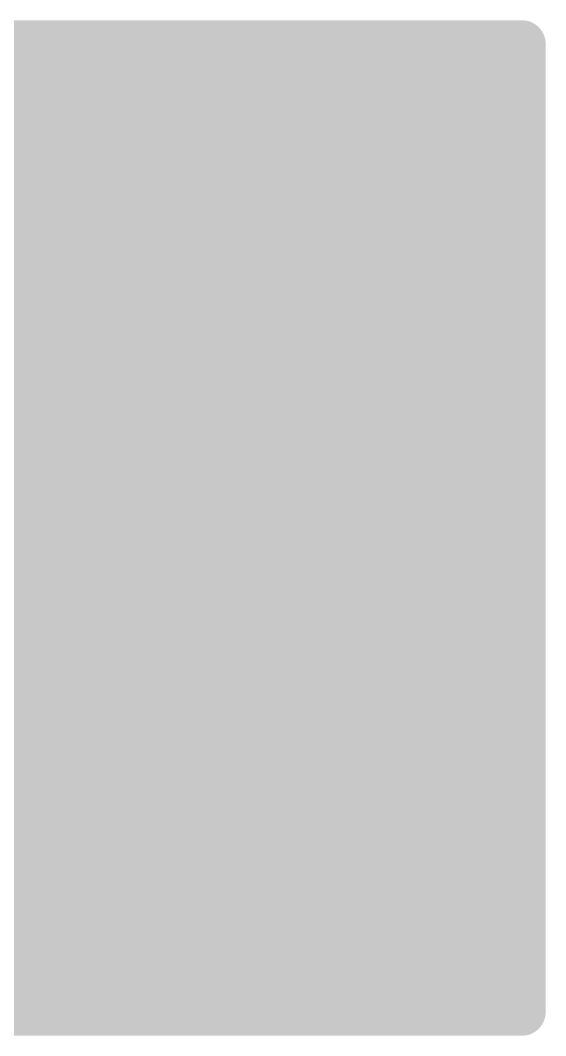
# Model space of a CAD drawing. Extents: x -4 to 157, y -7 to 87.
# Drawn here: x 61.123 to 61.405, y 24.692 to 25.237 of the extents above; entities that cross this region are included whole.
import ezdxf

# ---------------------------------------------------------------- set-up
doc = ezdxf.new("R2010")
doc.units = 0
doc.layers.add('2D_LINE_126', color=255, linetype='CONTINUOUS')

# ---------------------------------------------------------------- blocks, each defined once
blk = doc.blocks.new('SMOOTH_0$0254')
at = {"const_width": 0.0127}
blk.add_lwpolyline([(-0.00635, 0, 1), (0.00635, 0, 1)], format="xyb", close=True, dxfattribs=at)
blk = doc.blocks.new('DRAWING_207')
at = {"layer": '2D_LINE_126', "const_width": 0.0254}
for points in [[(-2.49553, -1.03981), (-0.93582, -1.03981)], [(-1.73668, -1.55972), (-1.21677, -1.03981)], [(-1.73529, -1.55972), (-1.21538, -1.03981)], [(-1.7339, -1.55972), (-1.21399, -1.03981)], [(-1.73251, -1.55972), (-1.2126, -1.03981)], [(-1.73112, -1.55972), (-1.21121, -1.03981)], [(-1.72973, -1.55972), (-1.20982, -1.03981)], [(-1.72834, -1.55972), (-1.20843, -1.03981)], [(-1.72695, -1.55972), (-1.20704, -1.03981)], [(-1.72556, -1.55972), (-1.20566, -1.03981)], [(-1.72417, -1.55972), (-1.20427, -1.03981)], [(-1.72278, -1.55972), (-1.20288, -1.03981)], [(-1.72139, -1.55972), (-1.20149, -1.03981)], [(-1.72001, -1.55972), (-1.2001, -1.03981)], [(-1.71862, -1.55972), (-1.19871, -1.03981)], [(-1.71723, -1.55972), (-1.19732, -1.03981)], [(-1.71584, -1.55972), (-1.19593, -1.03981)], [(-1.71445, -1.55972), (-1.19454, -1.03981)], [(-1.71306, -1.55972), (-1.19315, -1.03981)], [(-1.71167, -1.55972), (-1.19176, -1.03981)], [(-1.71028, -1.55972), (-1.19037, -1.03981)], [(-1.70889, -1.55972), (-1.18898, -1.03981)], [(-1.7075, -1.55972), (-1.18759, -1.03981)], [(-1.70611, -1.55972), (-1.1862, -1.03981)], [(-1.70472, -1.55972), (-1.18481, -1.03981)], [(-1.70333, -1.55972), (-1.18342, -1.03981)], [(-1.70194, -1.55972), (-1.18203, -1.03981)], [(-1.70055, -1.55972), (-1.18065, -1.03981)], [(-1.69916, -1.55972), (-1.17926, -1.03981)], [(-1.69777, -1.55972), (-1.17787, -1.03981)], [(-1.69638, -1.55972), (-1.17648, -1.03981)], [(-1.695, -1.55972), (-1.17509, -1.03981)], [(-1.6936, -1.55972), (-1.1737, -1.03981)], [(-1.69222, -1.55972), (-1.17231, -1.03981)], [(-1.69083, -1.55972), (-1.17092, -1.03981)], [(-1.68944, -1.55972), (-1.16953, -1.03981)], [(-1.68805, -1.55972), (-1.16814, -1.03981)], [(-1.68666, -1.55972), (-1.16675, -1.03981)], [(-1.68527, -1.55972), (-1.16536, -1.03981)], [(-1.68388, -1.55972), (-1.16397, -1.03981)], [(-1.68249, -1.55972), (-1.16258, -1.03981)], [(-1.6811, -1.55972), (-1.16119, -1.03981)], [(-1.67971, -1.55972), (-1.1598, -1.03981)], [(-1.67832, -1.55972), (-1.15841, -1.03981)], [(-1.67693, -1.55972), (-1.15702, -1.03981)], [(-1.67554, -1.55972), (-1.15563, -1.03981)], [(-1.67415, -1.55972), (-1.15425, -1.03981)], [(-1.67276, -1.55972), (-1.15286, -1.03981)], [(-1.67137, -1.55972), (-1.15147, -1.03981)], [(-1.66998, -1.55972), (-1.15008, -1.03981)], [(-1.66859, -1.55972), (-1.14869, -1.03981)], [(-1.66721, -1.55972), (-1.1473, -1.03981)], [(-1.66582, -1.55972), (-1.14591, -1.03981)], [(-1.66443, -1.55972), (-1.14452, -1.03981)], [(-1.66304, -1.55972), (-1.14313, -1.03981)], [(-1.66165, -1.55972), (-1.14174, -1.03981)], [(-1.66026, -1.55972), (-1.14035, -1.03981)], [(-1.65887, -1.55972), (-1.13896, -1.03981)], [(-1.65748, -1.55972), (-1.13757, -1.03981)], [(-1.65609, -1.55972), (-1.13618, -1.03981)], [(-1.6547, -1.55972), (-1.13479, -1.03981)], [(-1.65331, -1.55972), (-1.1334, -1.03981)], [(-1.65192, -1.55972), (-1.13201, -1.03981)], [(-1.65053, -1.55972), (-1.13062, -1.03981)], [(-1.64914, -1.55972), (-1.12923, -1.03981)], [(-1.64775, -1.55972), (-1.12784, -1.03981)], [(-1.64636, -1.55972), (-1.12646, -1.03981)], [(-1.64497, -1.55972), (-1.12507, -1.03981)], [(-1.64358, -1.55972), (-1.12368, -1.03981)], [(-1.6422, -1.55972), (-1.12229, -1.03981)], [(-1.64081, -1.55972), (-1.1209, -1.03981)], [(-1.63942, -1.55972), (-1.11951, -1.03981)], [(-1.63803, -1.55972), (-1.11812, -1.03981)], [(-1.63664, -1.55972), (-1.11673, -1.03981)], [(-1.63525, -1.55972), (-1.11534, -1.03981)], [(-1.63386, -1.55972), (-1.11395, -1.03981)], [(-1.63247, -1.55972), (-1.11256, -1.03981)], [(-1.63108, -1.55972), (-1.11117, -1.03981)], [(-1.62969, -1.55972), (-1.10978, -1.03981)], [(-1.6283, -1.55972), (-1.10839, -1.03981)], [(-1.62691, -1.55972), (-1.107, -1.03981)], [(-1.62552, -1.55972), (-1.10561, -1.03981)], [(-1.62413, -1.55972), (-1.10422, -1.03981)], [(-1.62274, -1.55972), (-1.10284, -1.03981)], [(-1.62135, -1.55972), (-1.10145, -1.03981)], [(-1.61996, -1.55972), (-1.10006, -1.03981)], [(-1.61857, -1.55972), (-1.09867, -1.03981)], [(-1.61718, -1.55972), (-1.09728, -1.03981)], [(-1.6158, -1.55972), (-1.09589, -1.03981)], [(-1.61441, -1.55972), (-1.0945, -1.03981)], [(-1.61302, -1.55972), (-1.09311, -1.03981)], [(-1.61163, -1.55972), (-1.09172, -1.03981)], [(-1.61024, -1.55972), (-1.09033, -1.03981)], [(-1.60885, -1.55972), (-1.08894, -1.03981)], [(-1.60746, -1.55972), (-1.08755, -1.03981)], [(-1.60607, -1.55972), (-1.08616, -1.03981)], [(-1.60468, -1.55972), (-1.08477, -1.03981)], [(-1.60329, -1.55972), (-1.08338, -1.03981)], [(-1.6019, -1.55972), (-1.08199, -1.03981)], [(-1.60051, -1.55972), (-1.0806, -1.03981)], [(-1.59912, -1.55972), (-1.07921, -1.03981)], [(-1.59773, -1.55972), (-1.07783, -1.03981)], [(-1.59634, -1.55972), (-1.07643, -1.03981)], [(-1.59495, -1.55972), (-1.07505, -1.03981)], [(-1.59356, -1.55972), (-1.07366, -1.03981)], [(-1.59217, -1.55972), (-1.07227, -1.03981)], [(-1.59078, -1.55972), (-1.07088, -1.03981)], [(-1.5894, -1.55972), (-1.06949, -1.03981)], [(-1.58801, -1.55972), (-1.0681, -1.03981)], [(-1.58662, -1.55972), (-1.06671, -1.03981)], [(-1.58523, -1.55972), (-1.06532, -1.03981)], [(-1.58384, -1.55972), (-1.06393, -1.03981)], [(-1.58245, -1.55972), (-1.06254, -1.03981)], [(-1.58106, -1.55972), (-1.06115, -1.03981)], [(-1.57967, -1.55972), (-1.05976, -1.03981)], [(-1.57828, -1.55972), (-1.05837, -1.03981)], [(-1.57689, -1.55972), (-1.05698, -1.03981)], [(-1.5755, -1.55972), (-1.05559, -1.03981)], [(-1.57411, -1.55972), (-1.0542, -1.03981)], [(-1.57272, -1.55972), (-1.05281, -1.03981)], [(-1.57133, -1.55972), (-1.05142, -1.03981)], [(-1.56994, -1.55972), (-1.05003, -1.03981)], [(-1.56855, -1.55972), (-1.04865, -1.03981)], [(-1.56716, -1.55972), (-1.04726, -1.03981)], [(-1.56577, -1.55972), (-1.04587, -1.03981)], [(-1.56439, -1.55972), (-1.04448, -1.03981)], [(-1.563, -1.55972), (-1.04309, -1.03981)], [(-1.56161, -1.55972), (-1.0417, -1.03981)], [(-1.56022, -1.55972), (-1.04031, -1.03981)], [(-1.55883, -1.55972), (-1.03892, -1.03981)], [(-1.55744, -1.55972), (-1.03753, -1.03981)], [(-1.55605, -1.55972), (-1.03614, -1.03981)], [(-1.55466, -1.55972), (-1.03475, -1.03981)], [(-1.55327, -1.55972), (-1.03336, -1.03981)], [(-1.55188, -1.55972), (-1.03197, -1.03981)], [(-1.55049, -1.55972), (-1.03058, -1.03981)], [(-1.5491, -1.55972), (-1.02919, -1.03981)], [(-1.54771, -1.55972), (-1.0278, -1.03981)], [(-1.54632, -1.55972), (-1.02641, -1.03981)], [(-1.54493, -1.55972), (-1.02503, -1.03981)], [(-1.54354, -1.55972), (-1.02364, -1.03981)], [(-1.54215, -1.55972), (-1.02225, -1.03981)], [(-1.54076, -1.55972), (-1.02086, -1.03981)], [(-1.53937, -1.55972), (-1.01947, -1.03981)], [(-1.53798, -1.55972), (-1.01808, -1.03981)], [(-1.5366, -1.55972), (-1.01669, -1.03981)], [(-1.53521, -1.55972), (-1.0153, -1.03981)], [(-1.53382, -1.55972), (-1.01391, -1.03981)], [(-1.53243, -1.55972), (-1.01252, -1.03981)], [(-1.53104, -1.55972), (-1.01113, -1.03981)], [(-1.52965, -1.55972), (-1.00974, -1.03981)], [(-1.52826, -1.55972), (-1.00835, -1.03981)], [(-1.52687, -1.55972), (-1.00696, -1.03981)], [(-1.52548, -1.55972), (-1.00557, -1.03981)], [(-1.52409, -1.55972), (-1.00418, -1.03981)], [(-1.5227, -1.55972), (-1.00279, -1.03981)], [(-1.52131, -1.55972), (-1.0014, -1.03981)], [(-1.51992, -1.55972), (-1.00001, -1.03981)], [(-1.51853, -1.55972), (-0.99863, -1.03981)], [(-1.51714, -1.55972), (-0.99723, -1.03981)], [(-1.51575, -1.55972), (-0.99585, -1.03981)], [(-1.51436, -1.55972), (-0.99446, -1.03981)], [(-1.51297, -1.55972), (-0.99307, -1.03981)], [(-1.51159, -1.55972), (-0.99168, -1.03981)], [(-1.5102, -1.55972), (-0.99029, -1.03981)], [(-1.50881, -1.55972), (-0.9889, -1.03981)], [(-1.50742, -1.55972), (-0.98751, -1.03981)], [(-1.50603, -1.55972), (-0.98612, -1.03981)], [(-1.50464, -1.55972), (-0.98473, -1.03981)], [(-1.50325, -1.55972), (-0.98334, -1.03981)], [(-1.50186, -1.55972), (-0.98195, -1.03981)], [(-1.50047, -1.55972), (-0.98056, -1.03981)], [(-1.49908, -1.55972), (-0.97917, -1.03981)], [(-1.49769, -1.55972), (-0.97778, -1.03981)], [(-1.4963, -1.55972), (-0.97639, -1.03981)], [(-1.49491, -1.55972), (-0.975, -1.03981)], [(-1.49352, -1.55972), (-0.97361, -1.03981)], [(-1.49213, -1.55972), (-0.97222, -1.03981)], [(-1.49074, -1.55972), (-0.97084, -1.03981)], [(-1.48935, -1.55972), (-0.96945, -1.03981)], [(-1.48796, -1.55972), (-0.96806, -1.03981)], [(-1.48657, -1.55972), (-0.96667, -1.03981)], [(-1.48519, -1.55972), (-0.96528, -1.03981)], [(-1.4838, -1.55972), (-0.96389, -1.03981)], [(-1.48241, -1.55972), (-0.9625, -1.03981)], [(-1.48102, -1.55972), (-0.96111, -1.03981)], [(-1.47963, -1.55972), (-0.95972, -1.03981)], [(-1.47824, -1.55972), (-0.95833, -1.03981)], [(-1.47685, -1.55972), (-0.95694, -1.03981)], [(-1.47546, -1.55972), (-0.95555, -1.03981)], [(-1.47407, -1.55972), (-0.95416, -1.03981)], [(-1.47268, -1.55972), (-0.95277, -1.03981)], [(-1.47129, -1.55972), (-0.95138, -1.03981)], [(-1.4699, -1.55972), (-0.94999, -1.03981)], [(-1.46851, -1.55972), (-0.9486, -1.03981)], [(-1.46712, -1.55972), (-0.94722, -1.03981)], [(-1.46573, -1.55972), (-0.94583, -1.03981)], [(-1.46434, -1.55972), (-0.94444, -1.03981)], [(-1.46295, -1.55972), (-0.94305, -1.03981)], [(-1.46156, -1.55972), (-0.94166, -1.03981)], [(-1.46017, -1.55972), (-0.94027, -1.03981)], [(-1.45879, -1.55972), (-0.93888, -1.03981)], [(-1.4574, -1.55972), (-0.93749, -1.03981)], [(-1.45601, -1.55972), (-0.9361, -1.03981)], [(-1.45462, -1.55972), (-0.93582, -1.04092)], [(-1.45323, -1.55972), (-0.93582, -1.04231)], [(-0.93582, -1.03981), (-0.93582, -1.55972)], [(-1.45184, -1.55972), (-0.93582, -1.0437)], [(-1.45045, -1.55972), (-0.93582, -1.04509)], [(-1.44906, -1.55972), (-0.93582, -1.04648)], [(-1.44767, -1.55972), (-0.93582, -1.04787)], [(-1.44628, -1.55972), (-0.93582, -1.04925)], [(-1.44489, -1.55972), (-0.93582, -1.05064)], [(-1.4435, -1.55972), (-0.93582, -1.05203)], [(-1.44211, -1.55972), (-0.93582, -1.05342)], [(-1.44072, -1.55972), (-0.93582, -1.05481)], [(-1.43933, -1.55972), (-0.93582, -1.0562)], [(-1.43794, -1.55972), (-0.93582, -1.05759)], [(-1.43655, -1.55972), (-0.93582, -1.05898)], [(-1.43516, -1.55972), (-0.93582, -1.06037)], [(-1.43378, -1.55972), (-0.93582, -1.06176)], [(-1.43239, -1.55972), (-0.93582, -1.06315)], [(-1.431, -1.55972), (-0.93582, -1.06454)], [(-1.42961, -1.55972), (-0.93582, -1.06593)], [(-1.42822, -1.55972), (-0.93582, -1.06732)], [(-1.42683, -1.55972), (-0.93582, -1.06871)], [(-1.42544, -1.55972), (-0.93582, -1.0701)], [(-1.42405, -1.55972), (-0.93582, -1.07149)], [(-1.42266, -1.55972), (-0.93582, -1.07288)], [(-1.42127, -1.55972), (-0.93582, -1.07426)], [(-1.41988, -1.55972), (-0.93582, -1.07565)], [(-1.41849, -1.55972), (-0.93582, -1.07704)], [(-1.4171, -1.55972), (-0.93582, -1.07843)], [(-1.41571, -1.55972), (-0.93582, -1.07982)], [(-1.41432, -1.55972), (-0.93582, -1.08121)], [(-1.41293, -1.55972), (-0.93582, -1.0826)], [(-1.41154, -1.55972), (-0.93582, -1.08399)], [(-1.41015, -1.55972), (-0.93582, -1.08538)], [(-1.40877, -1.55972), (-0.93582, -1.08677)], [(-1.40737, -1.55972), (-0.93582, -1.08816)], [(-1.40599, -1.55972), (-0.93582, -1.08955)], [(-1.4046, -1.55972), (-0.93582, -1.09094)], [(-1.40321, -1.55972), (-0.93582, -1.09233)], [(-1.40182, -1.55972), (-0.93582, -1.09372)], [(-1.40043, -1.55972), (-0.93582, -1.09511)], [(-1.39904, -1.55972), (-0.93582, -1.0965)], [(-1.39765, -1.55972), (-0.93582, -1.09789)], [(-1.39626, -1.55972), (-0.93582, -1.09928)], [(-1.39487, -1.55972), (-0.93582, -1.10066)], [(-1.39348, -1.55972), (-0.93582, -1.10205)], [(-1.39209, -1.55972), (-0.93582, -1.10344)], [(-1.3907, -1.55972), (-0.93582, -1.10483)], [(-1.38931, -1.55972), (-0.93582, -1.10622)], [(-1.38792, -1.55972), (-0.93582, -1.10761)], [(-1.38653, -1.55972), (-0.93582, -1.109)], [(-1.38514, -1.55972), (-0.93582, -1.11039)], [(-1.38375, -1.55972), (-0.93582, -1.11178)], [(-1.38236, -1.55972), (-0.93582, -1.11317)], [(-1.38098, -1.55972), (-0.93582, -1.11456)], [(-1.37959, -1.55972), (-0.93582, -1.11595)], [(-1.3782, -1.55972), (-0.93582, -1.11734)], [(-1.37681, -1.55972), (-0.93582, -1.11873)], [(-1.37542, -1.55972), (-0.93582, -1.12012)], [(-1.37403, -1.55972), (-0.93582, -1.12151)], [(-1.37264, -1.55972), (-0.93582, -1.1229)], [(-1.37125, -1.55972), (-0.93582, -1.12429)], [(-1.36986, -1.55972), (-0.93582, -1.12568)], [(-1.36847, -1.55972), (-0.93582, -1.12706)], [(-1.36708, -1.55972), (-0.93582, -1.12845)], [(-1.36569, -1.55972), (-0.93582, -1.12984)], [(-1.3643, -1.55972), (-0.93582, -1.13123)], [(-1.36291, -1.55972), (-0.93582, -1.13262)], [(-1.36152, -1.55972), (-0.93582, -1.13401)], [(-1.36013, -1.55972), (-0.93582, -1.1354)], [(-1.35874, -1.55972), (-0.93582, -1.13679)], [(-1.35735, -1.55972), (-0.93582, -1.13818)], [(-1.35597, -1.55972), (-0.93582, -1.13957)], [(-1.35458, -1.55972), (-0.93582, -1.14096)], [(-1.35319, -1.55972), (-0.93582, -1.14235)], [(-1.3518, -1.55972), (-0.93582, -1.14374)], [(-1.35041, -1.55972), (-0.93582, -1.14513)], [(-1.34902, -1.55972), (-0.93582, -1.14652)], [(-1.34763, -1.55972), (-0.93582, -1.14791)], [(-1.34624, -1.55972), (-0.93582, -1.1493)], [(-1.34485, -1.55972), (-0.93582, -1.15069)], [(-1.34346, -1.55972), (-0.93582, -1.15207)], [(-1.34207, -1.55972), (-0.93582, -1.15346)], [(-1.34068, -1.55972), (-0.93582, -1.15485)], [(-1.33929, -1.55972), (-0.93582, -1.15624)], [(-1.3379, -1.55972), (-0.93582, -1.15763)], [(-1.33651, -1.55972), (-0.93582, -1.15902)], [(-1.33512, -1.55972), (-0.93582, -1.16041)], [(-1.33373, -1.55972), (-0.93582, -1.1618)], [(-1.33235, -1.55972), (-0.93582, -1.16319)], [(-1.33095, -1.55972), (-0.93582, -1.16458)], [(-1.32957, -1.55972), (-0.93582, -1.16597)], [(-1.32818, -1.55972), (-0.93582, -1.16736)], [(-1.32679, -1.55972), (-0.93582, -1.16875)], [(-1.3254, -1.55972), (-0.93582, -1.17014)], [(-1.32401, -1.55972), (-0.93582, -1.17153)], [(-1.32262, -1.55972), (-0.93582, -1.17292)], [(-1.32123, -1.55972), (-0.93582, -1.17431)], [(-1.31984, -1.55972), (-0.93582, -1.1757)], [(-1.31845, -1.55972), (-0.93582, -1.17708)], [(-1.31706, -1.55972), (-0.93582, -1.17848)], [(-1.31567, -1.55972), (-0.93582, -1.17986)], [(-1.31428, -1.55972), (-0.93582, -1.18125)], [(-1.31289, -1.55972), (-0.93582, -1.18264)], [(-1.3115, -1.55972), (-0.93582, -1.18403)], [(-1.31011, -1.55972), (-0.93582, -1.18542)], [(-1.30872, -1.55972), (-0.93582, -1.18681)], [(-1.30733, -1.55972), (-0.93582, -1.1882)], [(-1.30594, -1.55972), (-0.93582, -1.18959)], [(-1.30455, -1.55972), (-0.93582, -1.19098)], [(-1.30317, -1.55972), (-0.93582, -1.19237)], [(-1.30178, -1.55972), (-0.93582, -1.19376)], [(-1.30039, -1.55972), (-0.93582, -1.19515)], [(-1.299, -1.55972), (-0.93582, -1.19654)], [(-1.29761, -1.55972), (-0.93582, -1.19793)], [(-1.29622, -1.55972), (-0.93582, -1.19932)], [(-1.29483, -1.55972), (-0.93582, -1.20071)], [(-1.29344, -1.55972), (-0.93582, -1.2021)], [(-1.29205, -1.55972), (-0.93582, -1.20349)], [(-1.29066, -1.55972), (-0.93582, -1.20487)], [(-1.28927, -1.55972), (-0.93582, -1.20626)], [(-1.28788, -1.55972), (-0.93582, -1.20765)], [(-1.28649, -1.55972), (-0.93582, -1.20904)], [(-1.2851, -1.55972), (-0.93582, -1.21043)], [(-1.28371, -1.55972), (-0.93582, -1.21182)], [(-1.28232, -1.55972), (-0.93582, -1.21321)], [(-1.28093, -1.55972), (-0.93582, -1.2146)], [(-1.27954, -1.55972), (-0.93582, -1.21599)], [(-1.27816, -1.55972), (-0.93582, -1.21738)], [(-1.27677, -1.55972), (-0.93582, -1.21877)], [(-1.27538, -1.55972), (-0.93582, -1.22016)], [(-1.27399, -1.55972), (-0.93582, -1.22155)], [(-1.2726, -1.55972), (-0.93582, -1.22294)], [(-1.27121, -1.55972), (-0.93582, -1.22433)], [(-1.26982, -1.55972), (-0.93582, -1.22572)], [(-1.26843, -1.55972), (-0.93582, -1.22711)], [(-1.26704, -1.55972), (-0.93582, -1.2285)], [(-1.26565, -1.55972), (-0.93582, -1.22988)], [(-1.26426, -1.55972), (-0.93582, -1.23127)], [(-1.26287, -1.55972), (-0.93582, -1.23266)], [(-1.26148, -1.55972), (-0.93582, -1.23405)], [(-1.26009, -1.55972), (-0.93582, -1.23544)], [(-1.2587, -1.55972), (-0.93582, -1.23683)], [(-1.25731, -1.55972), (-0.93582, -1.23822)], [(-1.25592, -1.55972), (-0.93582, -1.23961)], [(-1.25453, -1.55972), (-0.93582, -1.241)], [(-1.25315, -1.55972), (-0.93582, -1.24239)], [(-1.25175, -1.55972), (-0.93582, -1.24378)], [(-1.25037, -1.55972), (-0.93582, -1.24517)], [(-1.24898, -1.55972), (-0.93582, -1.24656)], [(-1.24759, -1.55972), (-0.93582, -1.24795)], [(-1.2462, -1.55972), (-0.93582, -1.24934)], [(-1.24481, -1.55972), (-0.93582, -1.25073)], [(-1.24342, -1.55972), (-0.93582, -1.25212)], [(-1.24203, -1.55972), (-0.93582, -1.2535)], [(-1.24064, -1.55972), (-0.93582, -1.2549)], [(-1.23925, -1.55972), (-0.93582, -1.25628)], [(-1.23786, -1.55972), (-0.93582, -1.25767)], [(-1.23647, -1.55972), (-0.93582, -1.25906)], [(-1.23508, -1.55972), (-0.93582, -1.26045)], [(-1.23369, -1.55972), (-0.93582, -1.26184)], [(-1.2323, -1.55972), (-0.93582, -1.26323)], [(-1.23091, -1.55972), (-0.93582, -1.26462)], [(-1.22952, -1.55972), (-0.93582, -1.26601)], [(-1.22813, -1.55972), (-0.93582, -1.2674)], [(-1.22674, -1.55972), (-0.93582, -1.26879)], [(-1.22536, -1.55972), (-0.93582, -1.27018)], [(-1.22397, -1.55972), (-0.93582, -1.27157)], [(-1.22258, -1.55972), (-0.93582, -1.27296)], [(-1.22119, -1.55972), (-0.93582, -1.27435)], [(-1.2198, -1.55972), (-0.93582, -1.27574)], [(-1.21841, -1.55972), (-0.93582, -1.27713)], [(-1.21702, -1.55972), (-0.93582, -1.27852)], [(-1.21563, -1.55972), (-0.93582, -1.27991)], [(-1.21424, -1.55972), (-0.93582, -1.2813)], [(-1.21285, -1.55972), (-0.93582, -1.28268)], [(-1.21146, -1.55972), (-0.93582, -1.28407)], [(-1.21007, -1.55972), (-0.93582, -1.28546)], [(-1.20868, -1.55972), (-0.93582, -1.28685)], [(-1.20729, -1.55972), (-0.93582, -1.28824)], [(-1.2059, -1.55972), (-0.93582, -1.28963)], [(-1.20451, -1.55972), (-0.93582, -1.29102)], [(-1.20312, -1.55972), (-0.93582, -1.29241)], [(-1.20174, -1.55972), (-0.93582, -1.2938)], [(-1.20035, -1.55972), (-0.93582, -1.29519)], [(-1.19896, -1.55972), (-0.93582, -1.29658)], [(-1.19757, -1.55972), (-0.93582, -1.29797)], [(-1.19618, -1.55972), (-0.93582, -1.29936)], [(-1.19479, -1.55972), (-0.93582, -1.30075)], [(-1.1934, -1.55972), (-0.93582, -1.30214)], [(-1.19201, -1.55972), (-0.93582, -1.30353)], [(-1.19062, -1.55972), (-0.93582, -1.30492)], [(-1.18923, -1.55972), (-0.93582, -1.30631)], [(-1.18784, -1.55972), (-0.93582, -1.30769)], [(-1.18645, -1.55972), (-0.93582, -1.30908)], [(-1.18506, -1.55972), (-0.93582, -1.31047)], [(-1.18367, -1.55972), (-0.93582, -1.31186)], [(-1.18228, -1.55972), (-0.93582, -1.31325)], [(-1.18089, -1.55972), (-0.93582, -1.31464)], [(-1.1795, -1.55972), (-0.93582, -1.31603)], [(-1.17811, -1.55972), (-0.93582, -1.31742)], [(-1.17672, -1.55972), (-0.93582, -1.31881)], [(-1.17533, -1.55972), (-0.93582, -1.3202)], [(-1.17395, -1.55972), (-0.93582, -1.32159)], [(-1.17256, -1.55972), (-0.93582, -1.32298)], [(-1.17117, -1.55972), (-0.93582, -1.32437)], [(-1.16978, -1.55972), (-0.93582, -1.32576)], [(-1.16839, -1.55972), (-0.93582, -1.32715)], [(-1.167, -1.55972), (-0.93582, -1.32854)], [(-1.16561, -1.55972), (-0.93582, -1.32993)], [(-1.16422, -1.55972), (-0.93582, -1.33132)], [(-1.16283, -1.55972), (-0.93582, -1.3327)], [(-1.16144, -1.55972), (-0.93582, -1.3341)], [(-1.16005, -1.55972), (-0.93582, -1.33548)], [(-1.15866, -1.55972), (-0.93582, -1.33687)], [(-1.15727, -1.55972), (-0.93582, -1.33826)], [(-1.15588, -1.55972), (-0.93582, -1.33965)], [(-1.15449, -1.55972), (-0.93582, -1.34104)], [(-1.1531, -1.55972), (-0.93582, -1.34243)], [(-1.15171, -1.55972), (-0.93582, -1.34382)], [(-1.15032, -1.55972), (-0.93582, -1.34521)], [(-1.14893, -1.55972), (-0.93582, -1.3466)], [(-1.14755, -1.55972), (-0.93582, -1.34799)], [(-1.14616, -1.55972), (-0.93582, -1.34938)], [(-1.14477, -1.55972), (-0.93582, -1.35077)], [(-1.14338, -1.55972), (-0.93582, -1.35216)], [(-1.14199, -1.55972), (-0.93582, -1.35355)], [(-1.1406, -1.55972), (-0.93582, -1.35494)], [(-1.13921, -1.55972), (-0.93582, -1.35633)], [(-1.13782, -1.55972), (-0.93582, -1.35772)], [(-1.13643, -1.55972), (-0.93582, -1.35911)], [(-1.13504, -1.55972), (-0.93582, -1.36049)], [(-1.13365, -1.55972), (-0.93582, -1.36188)], [(-1.13226, -1.55972), (-0.93582, -1.36327)], [(-1.13087, -1.55972), (-0.93582, -1.36466)], [(-1.12948, -1.55972), (-0.93582, -1.36605)], [(-1.12809, -1.55972), (-0.93582, -1.36744)], [(-1.1267, -1.55972), (-0.93582, -1.36883)], [(-1.12531, -1.55972), (-0.93582, -1.37022)], [(-1.12392, -1.55972), (-0.93582, -1.37161)], [(-1.12254, -1.55972), (-0.93582, -1.373)], [(-1.12115, -1.55972), (-0.93582, -1.37439)], [(-1.11976, -1.55972), (-0.93582, -1.37578)], [(-1.11837, -1.55972), (-0.93582, -1.37717)], [(-1.11698, -1.55972), (-0.93582, -1.37856)], [(-1.11559, -1.55972), (-0.93582, -1.37995)], [(-1.1142, -1.55972), (-0.93582, -1.38134)], [(-1.11281, -1.55972), (-0.93582, -1.38273)], [(-1.11142, -1.55972), (-0.93582, -1.38412)], [(-1.11003, -1.55972), (-0.93582, -1.3855)], [(-1.10864, -1.55972), (-0.93582, -1.38689)], [(-1.10725, -1.55972), (-0.93582, -1.38828)], [(-1.10586, -1.55972), (-0.93582, -1.38967)], [(-1.10447, -1.55972), (-0.93582, -1.39106)], [(-1.10308, -1.55972), (-0.93582, -1.39245)], [(-1.10169, -1.55972), (-0.93582, -1.39384)], [(-1.1003, -1.55972), (-0.93582, -1.39523)], [(-1.09891, -1.55972), (-0.93582, -1.39662)], [(-1.09752, -1.55972), (-0.93582, -1.39801)], [(-1.09613, -1.55972), (-0.93582, -1.3994)], [(-1.09475, -1.55972), (-0.93582, -1.40079)], [(-1.09336, -1.55972), (-0.93582, -1.40218)], [(-1.09197, -1.55972), (-0.93582, -1.40357)], [(-1.09058, -1.55972), (-0.93582, -1.40496)], [(-1.08919, -1.55972), (-0.93582, -1.40635)], [(-1.0878, -1.55972), (-0.93582, -1.40774)], [(-1.08641, -1.55972), (-0.93582, -1.40913)], [(-1.08502, -1.55972), (-0.93582, -1.41052)], [(-1.08363, -1.55972), (-0.93582, -1.4119)], [(-1.08224, -1.55972), (-0.93582, -1.41329)], [(-1.08085, -1.55972), (-0.93582, -1.41468)], [(-1.07946, -1.55972), (-0.93582, -1.41607)], [(-1.07807, -1.55972), (-0.93582, -1.41746)], [(-1.07668, -1.55972), (-0.93582, -1.41885)], [(-1.07529, -1.55972), (-0.93582, -1.42024)], [(-1.0739, -1.55972), (-0.93582, -1.42163)], [(-1.07251, -1.55972), (-0.93582, -1.42302)], [(-1.07112, -1.55972), (-0.93582, -1.42441)], [(-1.06974, -1.55972), (-0.93582, -1.4258)], [(-1.06835, -1.55972), (-0.93582, -1.42719)], [(-1.06696, -1.55972), (-0.93582, -1.42858)], [(-1.06557, -1.55972), (-0.93582, -1.42997)], [(-1.06418, -1.55972), (-0.93582, -1.43136)], [(-1.06279, -1.55972), (-0.93582, -1.43275)], [(-1.0614, -1.55972), (-0.93582, -1.43414)], [(-1.06001, -1.55972), (-0.93582, -1.43553)], [(-1.05862, -1.55972), (-0.93582, -1.43692)], [(-1.05723, -1.55972), (-0.93582, -1.4383)], [(-1.05584, -1.55972), (-0.93582, -1.43969)], [(-1.05445, -1.55972), (-0.93582, -1.44108)], [(-1.05306, -1.55972), (-0.93582, -1.44247)], [(-1.05167, -1.55972), (-0.93582, -1.44386)], [(-1.05028, -1.55972), (-0.93582, -1.44525)], [(-1.04889, -1.55972), (-0.93582, -1.44664)], [(-1.0475, -1.55972), (-0.93582, -1.44803)], [(-1.04612, -1.55972), (-0.93582, -1.44942)], [(-1.04473, -1.55972), (-0.93582, -1.45081)], [(-1.04334, -1.55972), (-0.93582, -1.4522)], [(-1.04195, -1.55972), (-0.93582, -1.45359)], [(-1.04056, -1.55972), (-0.93582, -1.45498)], [(-1.03917, -1.55972), (-0.93582, -1.45637)], [(-1.03778, -1.55972), (-0.93582, -1.45776)], [(-1.03639, -1.55972), (-0.93582, -1.45915)], [(-1.035, -1.55972), (-0.93582, -1.46054)], [(-1.03361, -1.55972), (-0.93582, -1.46193)], [(-1.03222, -1.55972), (-0.93582, -1.46331)], [(-1.03083, -1.55972), (-0.93582, -1.4647)], [(-1.02944, -1.55972), (-0.93582, -1.46609)], [(-1.02805, -1.55972), (-0.93582, -1.46748)], [(-1.02666, -1.55972), (-0.93582, -1.46887)], [(-1.02527, -1.55972), (-0.93582, -1.47026)], [(-1.02388, -1.55972), (-0.93582, -1.47165)], [(-1.02249, -1.55972), (-0.93582, -1.47304)], [(-1.0211, -1.55972), (-0.93582, -1.47443)], [(-1.01971, -1.55972), (-0.93582, -1.47582)], [(-1.01833, -1.55972), (-0.93582, -1.47721)], [(-1.01694, -1.55972), (-0.93582, -1.4786)], [(-1.01555, -1.55972), (-0.93582, -1.47999)], [(-1.01416, -1.55972), (-0.93582, -1.48138)], [(-1.01277, -1.55972), (-0.93582, -1.48277)], [(-1.01138, -1.55972), (-0.93582, -1.48416)], [(-1.00999, -1.55972), (-0.93582, -1.48555)], [(-1.0086, -1.55972), (-0.93582, -1.48694)], [(-1.00721, -1.55972), (-0.93582, -1.48833)], [(-1.00582, -1.55972), (-0.93582, -1.48972)], [(-1.00443, -1.55972), (-0.93582, -1.4911)], [(-1.00304, -1.55972), (-0.93582, -1.49249)], [(-1.00165, -1.55972), (-0.93582, -1.49388)], [(-1.00026, -1.55972), (-0.93582, -1.49527)], [(-0.99887, -1.55972), (-0.93582, -1.49666)], [(-0.99748, -1.55972), (-0.93582, -1.49805)], [(-0.99609, -1.55972), (-0.93582, -1.49944)], [(-0.9947, -1.55972), (-0.93582, -1.50083)], [(-0.99331, -1.55972), (-0.93582, -1.50222)], [(-0.99193, -1.55972), (-0.93582, -1.50361)], [(-0.99054, -1.55972), (-0.93582, -1.505)], [(-0.98915, -1.55972), (-0.93582, -1.50639)], [(-0.98776, -1.55972), (-0.93582, -1.50778)], [(-0.98637, -1.55972), (-0.93582, -1.50917)], [(-0.98498, -1.55972), (-0.93582, -1.51056)], [(-0.98359, -1.55972), (-0.93582, -1.51195)], [(-0.9822, -1.55972), (-0.93582, -1.51334)], [(-0.98081, -1.55972), (-0.93582, -1.51473)], [(-0.97942, -1.55972), (-0.93582, -1.51611)], [(-0.97803, -1.55972), (-0.93582, -1.5175)], [(-0.97664, -1.55972), (-0.93582, -1.51889)], [(-0.97525, -1.55972), (-0.93582, -1.52028)], [(-0.97386, -1.55972), (-0.93582, -1.52167)], [(-0.97247, -1.55972), (-0.93582, -1.52306)], [(-0.97108, -1.55972), (-0.93582, -1.52445)], [(-0.96969, -1.55972), (-0.93582, -1.52584)], [(-0.9683, -1.55972), (-0.93582, -1.52723)], [(-0.96692, -1.55972), (-0.93582, -1.52862)], [(-0.96553, -1.55972), (-0.93582, -1.53001)], [(-0.96414, -1.55972), (-0.93582, -1.5314)], [(-0.96275, -1.55972), (-0.93582, -1.53279)], [(-0.96136, -1.55972), (-0.93582, -1.53418)], [(-0.95997, -1.55972), (-0.93582, -1.53557)], [(-0.95858, -1.55972), (-0.93582, -1.53696)], [(-0.95719, -1.55972), (-0.93582, -1.53835)], [(-0.9558, -1.55972), (-0.93582, -1.53973)], [(-0.95441, -1.55972), (-0.93582, -1.54113)], [(-0.95302, -1.55972), (-0.93582, -1.54251)], [(-0.95163, -1.55972), (-0.93582, -1.5439)], [(-0.95024, -1.55972), (-0.93582, -1.54529)], [(-0.94885, -1.55972), (-0.93582, -1.54668)], [(-0.94746, -1.55972), (-0.93582, -1.54807)], [(-0.94607, -1.55972), (-0.93582, -1.54946)], [(-0.94468, -1.55972), (-0.93582, -1.55085)], [(-0.94329, -1.55972), (-0.93582, -1.55224)], [(-0.9419, -1.55972), (-0.93582, -1.55363)], [(-0.94051, -1.55972), (-0.93582, -1.55502)], [(-0.93582, -1.55972), (-2.49553, -1.55972)], [(-0.93913, -1.55972), (-0.93582, -1.55641)], [(-0.93774, -1.55972), (-0.93582, -1.5578)], [(-0.93635, -1.55972), (-0.93582, -1.55919)]]:
    blk.add_lwpolyline(points, dxfattribs=at)
at = {"layer": '2D_LINE_126'}
for p in [(-1.21677, -1.03981), (-1.21538, -1.03981), (-1.21399, -1.03981), (-1.2126, -1.03981), (-1.21121, -1.03981), (-1.20982, -1.03981), (-1.20843, -1.03981), (-1.20704, -1.03981), (-1.20566, -1.03981), (-1.20427, -1.03981), (-1.20288, -1.03981), (-1.20149, -1.03981), (-1.2001, -1.03981), (-1.19871, -1.03981), (-1.19732, -1.03981), (-1.19593, -1.03981), (-1.19454, -1.03981), (-1.19315, -1.03981), (-1.19176, -1.03981), (-1.19037, -1.03981), (-1.18898, -1.03981), (-1.18759, -1.03981), (-1.1862, -1.03981), (-1.18481, -1.03981), (-1.18342, -1.03981), (-1.18203, -1.03981), (-1.18065, -1.03981), (-1.17926, -1.03981), (-1.17787, -1.03981), (-1.17648, -1.03981), (-1.17509, -1.03981), (-1.1737, -1.03981), (-1.17231, -1.03981), (-1.17092, -1.03981), (-1.16953, -1.03981), (-1.16814, -1.03981), (-1.16675, -1.03981), (-1.16536, -1.03981), (-1.16397, -1.03981), (-1.16258, -1.03981), (-1.16119, -1.03981), (-1.1598, -1.03981), (-1.15841, -1.03981), (-1.15702, -1.03981), (-1.15563, -1.03981), (-1.15425, -1.03981), (-1.15286, -1.03981), (-1.15147, -1.03981), (-1.15008, -1.03981), (-1.14869, -1.03981), (-1.1473, -1.03981), (-1.14591, -1.03981), (-1.14452, -1.03981), (-1.14313, -1.03981), (-1.14174, -1.03981), (-1.14035, -1.03981), (-1.13896, -1.03981), (-1.13757, -1.03981), (-1.13618, -1.03981), (-1.13479, -1.03981), (-1.1334, -1.03981), (-1.13201, -1.03981), (-1.13062, -1.03981), (-1.12923, -1.03981), (-1.12784, -1.03981), (-1.12646, -1.03981), (-1.12507, -1.03981), (-1.12368, -1.03981), (-1.12229, -1.03981), (-1.1209, -1.03981), (-1.11951, -1.03981), (-1.11812, -1.03981), (-1.11673, -1.03981), (-1.11534, -1.03981), (-1.11395, -1.03981), (-1.11256, -1.03981), (-1.11117, -1.03981), (-1.10978, -1.03981), (-1.10839, -1.03981), (-1.107, -1.03981), (-1.10561, -1.03981), (-1.10422, -1.03981), (-1.10284, -1.03981), (-1.10145, -1.03981), (-1.10006, -1.03981), (-1.09867, -1.03981), (-1.09728, -1.03981), (-1.09589, -1.03981), (-1.0945, -1.03981), (-1.09311, -1.03981), (-1.09172, -1.03981), (-1.09033, -1.03981), (-1.08894, -1.03981), (-1.08755, -1.03981), (-1.08616, -1.03981), (-1.08477, -1.03981), (-1.08338, -1.03981), (-1.08199, -1.03981), (-1.0806, -1.03981), (-1.07921, -1.03981), (-1.07783, -1.03981), (-1.07643, -1.03981), (-1.07505, -1.03981), (-1.07366, -1.03981), (-1.07227, -1.03981), (-1.07088, -1.03981), (-1.06949, -1.03981), (-1.0681, -1.03981), (-1.06671, -1.03981), (-1.06532, -1.03981), (-1.06393, -1.03981), (-1.06254, -1.03981), (-1.06115, -1.03981), (-1.05976, -1.03981), (-1.05837, -1.03981), (-1.05698, -1.03981), (-1.05559, -1.03981), (-1.0542, -1.03981), (-1.05281, -1.03981), (-1.05142, -1.03981), (-1.05003, -1.03981), (-1.04865, -1.03981), (-1.04726, -1.03981), (-1.04587, -1.03981), (-1.04448, -1.03981), (-1.04309, -1.03981), (-1.0417, -1.03981), (-1.04031, -1.03981), (-1.03892, -1.03981), (-1.03753, -1.03981), (-1.03614, -1.03981), (-1.03475, -1.03981), (-1.03336, -1.03981), (-1.03197, -1.03981), (-1.03058, -1.03981), (-1.02919, -1.03981), (-1.0278, -1.03981), (-1.02641, -1.03981), (-1.02503, -1.03981), (-1.02364, -1.03981), (-1.02225, -1.03981), (-1.02086, -1.03981), (-1.01947, -1.03981), (-1.01808, -1.03981), (-1.01669, -1.03981), (-1.0153, -1.03981), (-1.01391, -1.03981), (-1.01252, -1.03981), (-1.01113, -1.03981), (-1.00974, -1.03981), (-1.00835, -1.03981), (-1.00696, -1.03981), (-1.00557, -1.03981), (-1.00418, -1.03981), (-1.00279, -1.03981), (-1.0014, -1.03981), (-1.00001, -1.03981), (-0.99863, -1.03981), (-0.99723, -1.03981), (-0.99585, -1.03981), (-0.99446, -1.03981), (-0.99307, -1.03981), (-0.99168, -1.03981), (-0.99029, -1.03981), (-0.9889, -1.03981), (-0.98751, -1.03981), (-0.98612, -1.03981), (-0.98473, -1.03981), (-0.98334, -1.03981), (-0.98195, -1.03981), (-0.98056, -1.03981), (-0.97917, -1.03981), (-0.97778, -1.03981), (-0.97639, -1.03981), (-0.975, -1.03981), (-0.97361, -1.03981), (-0.97222, -1.03981), (-0.97084, -1.03981), (-0.96945, -1.03981), (-0.96806, -1.03981), (-0.96667, -1.03981), (-0.96528, -1.03981), (-0.96389, -1.03981), (-0.9625, -1.03981), (-0.96111, -1.03981), (-0.95972, -1.03981), (-0.95833, -1.03981), (-0.95694, -1.03981), (-0.95555, -1.03981), (-0.95416, -1.03981), (-0.95277, -1.03981), (-0.95138, -1.03981), (-0.94999, -1.03981), (-0.9486, -1.03981), (-0.94722, -1.03981), (-0.94583, -1.03981), (-0.94444, -1.03981), (-0.94305, -1.03981), (-0.94166, -1.03981), (-0.94027, -1.03981), (-0.93888, -1.03981), (-0.93749, -1.03981), (-0.9361, -1.03981), (-0.93582, -1.03981), (-0.93582, -1.03981), (-0.93582, -1.04092), (-0.93582, -1.04231), (-0.93582, -1.0437), (-0.93582, -1.04509), (-0.93582, -1.04648), (-0.93582, -1.04787), (-0.93582, -1.04925), (-0.93582, -1.05064), (-0.93582, -1.05203), (-0.93582, -1.05342), (-0.93582, -1.05481), (-0.93582, -1.0562), (-0.93582, -1.05759), (-0.93582, -1.05898), (-0.93582, -1.06037), (-0.93582, -1.06176), (-0.93582, -1.06315), (-0.93582, -1.06454), (-0.93582, -1.06593), (-0.93582, -1.06732), (-0.93582, -1.06871), (-0.93582, -1.0701), (-0.93582, -1.07149), (-0.93582, -1.07288), (-0.93582, -1.07426), (-0.93582, -1.07565), (-0.93582, -1.07704), (-0.93582, -1.07843), (-0.93582, -1.07982), (-0.93582, -1.08121), (-0.93582, -1.0826), (-0.93582, -1.08399), (-0.93582, -1.08538), (-0.93582, -1.08677), (-0.93582, -1.08816), (-0.93582, -1.08955), (-0.93582, -1.09094), (-0.93582, -1.09233), (-0.93582, -1.09372), (-0.93582, -1.09511), (-0.93582, -1.0965), (-0.93582, -1.09789), (-0.93582, -1.09928), (-0.93582, -1.10066), (-0.93582, -1.10205), (-0.93582, -1.10344), (-0.93582, -1.10483), (-0.93582, -1.10622), (-0.93582, -1.10761), (-0.93582, -1.109), (-0.93582, -1.11039), (-0.93582, -1.11178), (-0.93582, -1.11317), (-0.93582, -1.11456), (-0.93582, -1.11595), (-0.93582, -1.11734), (-0.93582, -1.11873), (-0.93582, -1.12012), (-0.93582, -1.12151), (-0.93582, -1.1229), (-0.93582, -1.12429), (-0.93582, -1.12568), (-0.93582, -1.12706), (-0.93582, -1.12845), (-0.93582, -1.12984), (-0.93582, -1.13123), (-0.93582, -1.13262), (-0.93582, -1.13401), (-0.93582, -1.1354), (-0.93582, -1.13679), (-0.93582, -1.13818), (-0.93582, -1.13957), (-0.93582, -1.14096), (-0.93582, -1.14235), (-0.93582, -1.14374), (-0.93582, -1.14513), (-0.93582, -1.14652), (-0.93582, -1.14791), (-0.93582, -1.1493), (-0.93582, -1.15069), (-0.93582, -1.15207), (-0.93582, -1.15346), (-0.93582, -1.15485), (-0.93582, -1.15624), (-0.93582, -1.15763), (-0.93582, -1.15902), (-0.93582, -1.16041), (-0.93582, -1.1618), (-0.93582, -1.16319), (-0.93582, -1.16458), (-0.93582, -1.16597), (-0.93582, -1.16736), (-0.93582, -1.16875), (-0.93582, -1.17014), (-0.93582, -1.17153), (-0.93582, -1.17292), (-0.93582, -1.17431), (-0.93582, -1.1757), (-0.93582, -1.17708), (-0.93582, -1.17848), (-0.93582, -1.17986), (-0.93582, -1.18125), (-0.93582, -1.18264), (-0.93582, -1.18403), (-0.93582, -1.18542), (-0.93582, -1.18681), (-0.93582, -1.1882), (-0.93582, -1.18959), (-0.93582, -1.19098), (-0.93582, -1.19237), (-0.93582, -1.19376), (-0.93582, -1.19515), (-0.93582, -1.19654), (-0.93582, -1.19793), (-0.93582, -1.19932), (-0.93582, -1.20071), (-0.93582, -1.2021), (-0.93582, -1.20349), (-0.93582, -1.20487), (-0.93582, -1.20626), (-0.93582, -1.20765), (-0.93582, -1.20904), (-0.93582, -1.21043), (-0.93582, -1.21182), (-0.93582, -1.21321), (-0.93582, -1.2146), (-0.93582, -1.21599), (-0.93582, -1.21738), (-0.93582, -1.21877), (-0.93582, -1.22016), (-0.93582, -1.22155), (-0.93582, -1.22294), (-0.93582, -1.22433), (-0.93582, -1.22572), (-0.93582, -1.22711), (-0.93582, -1.2285), (-0.93582, -1.22988), (-0.93582, -1.23127), (-0.93582, -1.23266), (-0.93582, -1.23405), (-0.93582, -1.23544), (-0.93582, -1.23683), (-0.93582, -1.23822), (-0.93582, -1.23961), (-0.93582, -1.241), (-0.93582, -1.24239), (-0.93582, -1.24378), (-0.93582, -1.24517), (-0.93582, -1.24656), (-0.93582, -1.24795), (-0.93582, -1.24934), (-0.93582, -1.25073), (-0.93582, -1.25212), (-0.93582, -1.2535), (-0.93582, -1.2549), (-0.93582, -1.25628), (-0.93582, -1.25767), (-0.93582, -1.25906), (-0.93582, -1.26045), (-0.93582, -1.26184), (-0.93582, -1.26323), (-0.93582, -1.26462), (-0.93582, -1.26601), (-0.93582, -1.2674), (-0.93582, -1.26879), (-0.93582, -1.27018), (-0.93582, -1.27157), (-0.93582, -1.27296), (-0.93582, -1.27435), (-0.93582, -1.27574), (-0.93582, -1.27713), (-0.93582, -1.27852), (-0.93582, -1.27991), (-0.93582, -1.2813), (-0.93582, -1.28268), (-0.93582, -1.28407), (-0.93582, -1.28546), (-0.93582, -1.28685), (-0.93582, -1.28824), (-0.93582, -1.28963), (-0.93582, -1.29102), (-0.93582, -1.29241), (-0.93582, -1.2938), (-0.93582, -1.29519), (-0.93582, -1.29658), (-0.93582, -1.29797), (-0.93582, -1.29936), (-0.93582, -1.30075), (-0.93582, -1.30214), (-0.93582, -1.30353), (-0.93582, -1.30492), (-0.93582, -1.30631), (-0.93582, -1.30769), (-0.93582, -1.30908), (-0.93582, -1.31047), (-0.93582, -1.31186), (-0.93582, -1.31325), (-0.93582, -1.31464), (-0.93582, -1.31603), (-0.93582, -1.31742), (-0.93582, -1.31881), (-0.93582, -1.3202), (-0.93582, -1.32159), (-0.93582, -1.32298), (-0.93582, -1.32437), (-0.93582, -1.32576), (-0.93582, -1.32715), (-0.93582, -1.32854), (-0.93582, -1.32993), (-0.93582, -1.33132), (-0.93582, -1.3327), (-0.93582, -1.3341), (-0.93582, -1.33548), (-0.93582, -1.33687), (-0.93582, -1.33826), (-0.93582, -1.33965), (-0.93582, -1.34104), (-0.93582, -1.34243), (-0.93582, -1.34382), (-0.93582, -1.34521), (-0.93582, -1.3466), (-0.93582, -1.34799), (-0.93582, -1.34938), (-0.93582, -1.35077), (-0.93582, -1.35216), (-0.93582, -1.35355), (-0.93582, -1.35494), (-0.93582, -1.35633), (-0.93582, -1.35772), (-0.93582, -1.35911), (-0.93582, -1.36049), (-0.93582, -1.36188), (-0.93582, -1.36327), (-0.93582, -1.36466), (-0.93582, -1.36605), (-0.93582, -1.36744), (-0.93582, -1.36883), (-0.93582, -1.37022), (-0.93582, -1.37161), (-0.93582, -1.373), (-0.93582, -1.37439), (-0.93582, -1.37578), (-0.93582, -1.37717), (-0.93582, -1.37856), (-0.93582, -1.37995), (-0.93582, -1.38134), (-0.93582, -1.38273), (-0.93582, -1.38412), (-0.93582, -1.3855), (-0.93582, -1.38689), (-0.93582, -1.38828), (-0.93582, -1.38967), (-0.93582, -1.39106), (-0.93582, -1.39245), (-0.93582, -1.39384), (-0.93582, -1.39523), (-0.93582, -1.39662), (-0.93582, -1.39801), (-0.93582, -1.3994), (-0.93582, -1.40079), (-0.93582, -1.40218), (-0.93582, -1.40357), (-0.93582, -1.40496), (-0.93582, -1.40635), (-0.93582, -1.40774), (-0.93582, -1.40913), (-0.93582, -1.41052), (-0.93582, -1.4119), (-0.93582, -1.41329), (-0.93582, -1.41468), (-0.93582, -1.41607), (-0.93582, -1.41746), (-0.93582, -1.41885), (-0.93582, -1.42024), (-0.93582, -1.42163), (-0.93582, -1.42302), (-0.93582, -1.42441), (-0.93582, -1.4258), (-0.93582, -1.42719), (-0.93582, -1.42858), (-0.93582, -1.42997), (-0.93582, -1.43136), (-0.93582, -1.43275), (-0.93582, -1.43414), (-0.93582, -1.43553), (-0.93582, -1.43692), (-0.93582, -1.4383), (-0.93582, -1.43969), (-0.93582, -1.44108), (-0.93582, -1.44247), (-0.93582, -1.44386), (-0.93582, -1.44525), (-0.93582, -1.44664), (-0.93582, -1.44803), (-0.93582, -1.44942), (-0.93582, -1.45081), (-0.93582, -1.4522), (-0.93582, -1.45359), (-0.93582, -1.45498), (-0.93582, -1.45637), (-0.93582, -1.45776), (-0.93582, -1.45915), (-0.93582, -1.46054), (-0.93582, -1.46193), (-0.93582, -1.46331), (-0.93582, -1.4647), (-0.93582, -1.46609), (-0.93582, -1.46748), (-0.93582, -1.46887), (-0.93582, -1.47026), (-0.93582, -1.47165), (-0.93582, -1.47304), (-0.93582, -1.47443), (-0.93582, -1.47582), (-0.93582, -1.47721), (-0.93582, -1.4786), (-0.93582, -1.47999), (-0.93582, -1.48138), (-0.93582, -1.48277), (-0.93582, -1.48416), (-0.93582, -1.48555), (-0.93582, -1.48694), (-0.93582, -1.48833), (-0.93582, -1.48972), (-0.93582, -1.4911), (-0.93582, -1.49249), (-0.93582, -1.49388), (-0.93582, -1.49527), (-0.93582, -1.49666), (-0.93582, -1.49805), (-0.93582, -1.49944), (-0.93582, -1.50083), (-0.93582, -1.50222), (-0.93582, -1.50361), (-0.93582, -1.505), (-0.93582, -1.50639), (-0.93582, -1.50778), (-0.93582, -1.50917), (-0.93582, -1.51056), (-0.93582, -1.51195), (-0.93582, -1.51334), (-0.93582, -1.51473), (-0.93582, -1.51611), (-0.93582, -1.5175), (-0.93582, -1.51889), (-0.93582, -1.52028), (-0.93582, -1.52167), (-0.93582, -1.52306), (-0.93582, -1.52445), (-0.93582, -1.52584), (-0.93582, -1.52723), (-0.93582, -1.52862), (-0.93582, -1.53001), (-0.93582, -1.5314), (-0.93582, -1.53279), (-0.93582, -1.53418), (-0.93582, -1.53557), (-0.93582, -1.53696), (-0.93582, -1.53835), (-0.93582, -1.53973), (-0.93582, -1.54113), (-0.93582, -1.54251), (-0.93582, -1.5439), (-0.93582, -1.54529), (-0.93582, -1.54668), (-0.93582, -1.54807), (-0.93582, -1.54946), (-0.93582, -1.55085), (-0.93582, -1.55224), (-0.93582, -1.55363), (-0.93582, -1.55502), (-1.21702, -1.55972), (-1.21563, -1.55972), (-1.21424, -1.55972), (-1.21285, -1.55972), (-1.21146, -1.55972), (-1.21007, -1.55972), (-1.20868, -1.55972), (-1.20729, -1.55972), (-1.2059, -1.55972), (-1.20451, -1.55972), (-1.20312, -1.55972), (-1.20174, -1.55972), (-1.20035, -1.55972), (-1.19896, -1.55972), (-1.19757, -1.55972), (-1.19618, -1.55972), (-1.19479, -1.55972), (-1.1934, -1.55972), (-1.19201, -1.55972), (-1.19062, -1.55972), (-1.18923, -1.55972), (-1.18784, -1.55972), (-1.18645, -1.55972), (-1.18506, -1.55972), (-1.18367, -1.55972), (-1.18228, -1.55972), (-1.18089, -1.55972), (-1.1795, -1.55972), (-1.17811, -1.55972), (-1.17672, -1.55972), (-1.17533, -1.55972), (-1.17395, -1.55972), (-1.17256, -1.55972), (-1.17117, -1.55972), (-1.16978, -1.55972), (-1.16839, -1.55972), (-1.167, -1.55972), (-1.16561, -1.55972), (-1.16422, -1.55972), (-1.16283, -1.55972), (-1.16144, -1.55972), (-1.16005, -1.55972), (-1.15866, -1.55972), (-1.15727, -1.55972), (-1.15588, -1.55972), (-1.15449, -1.55972), (-1.1531, -1.55972), (-1.15171, -1.55972), (-1.15032, -1.55972), (-1.14893, -1.55972), (-1.14755, -1.55972), (-1.14616, -1.55972), (-1.14477, -1.55972), (-1.14338, -1.55972), (-1.14199, -1.55972), (-1.1406, -1.55972), (-1.13921, -1.55972), (-1.13782, -1.55972), (-1.13643, -1.55972), (-1.13504, -1.55972), (-1.13365, -1.55972), (-1.13226, -1.55972), (-1.13087, -1.55972), (-1.12948, -1.55972), (-1.12809, -1.55972), (-1.1267, -1.55972), (-1.12531, -1.55972), (-1.12392, -1.55972), (-1.12254, -1.55972), (-1.12115, -1.55972), (-1.11976, -1.55972), (-1.11837, -1.55972), (-1.11698, -1.55972), (-1.11559, -1.55972), (-1.1142, -1.55972), (-1.11281, -1.55972), (-1.11142, -1.55972), (-1.11003, -1.55972), (-1.10864, -1.55972), (-1.10725, -1.55972), (-1.10586, -1.55972), (-1.10447, -1.55972), (-1.10308, -1.55972), (-1.10169, -1.55972), (-1.1003, -1.55972), (-1.09891, -1.55972), (-1.09752, -1.55972), (-1.09613, -1.55972), (-1.09475, -1.55972), (-1.09336, -1.55972), (-1.09197, -1.55972), (-1.09058, -1.55972), (-1.08919, -1.55972), (-1.0878, -1.55972), (-1.08641, -1.55972), (-1.08502, -1.55972), (-1.08363, -1.55972), (-1.08224, -1.55972), (-1.08085, -1.55972), (-1.07946, -1.55972), (-1.07807, -1.55972), (-1.07668, -1.55972), (-1.07529, -1.55972), (-1.0739, -1.55972), (-1.07251, -1.55972), (-1.07112, -1.55972), (-1.06974, -1.55972), (-1.06835, -1.55972), (-1.06696, -1.55972), (-1.06557, -1.55972), (-1.06418, -1.55972), (-1.06279, -1.55972), (-1.0614, -1.55972), (-1.06001, -1.55972), (-1.05862, -1.55972), (-1.05723, -1.55972), (-1.05584, -1.55972), (-1.05445, -1.55972), (-1.05306, -1.55972), (-1.05167, -1.55972), (-1.05028, -1.55972), (-1.04889, -1.55972), (-1.0475, -1.55972), (-1.04612, -1.55972), (-1.04473, -1.55972), (-1.04334, -1.55972), (-1.04195, -1.55972), (-1.04056, -1.55972), (-1.03917, -1.55972), (-1.03778, -1.55972), (-1.03639, -1.55972), (-1.035, -1.55972), (-1.03361, -1.55972), (-1.03222, -1.55972), (-1.03083, -1.55972), (-1.02944, -1.55972), (-1.02805, -1.55972), (-1.02666, -1.55972), (-1.02527, -1.55972), (-1.02388, -1.55972), (-1.02249, -1.55972), (-1.0211, -1.55972), (-1.01971, -1.55972), (-1.01833, -1.55972), (-1.01694, -1.55972), (-1.01555, -1.55972), (-1.01416, -1.55972), (-1.01277, -1.55972), (-1.01138, -1.55972), (-1.00999, -1.55972), (-1.0086, -1.55972), (-1.00721, -1.55972), (-1.00582, -1.55972), (-1.00443, -1.55972), (-1.00304, -1.55972), (-1.00165, -1.55972), (-1.00026, -1.55972), (-0.99887, -1.55972), (-0.99748, -1.55972), (-0.99609, -1.55972), (-0.9947, -1.55972), (-0.99331, -1.55972), (-0.99193, -1.55972), (-0.99054, -1.55972), (-0.98915, -1.55972), (-0.98776, -1.55972), (-0.98637, -1.55972), (-0.98498, -1.55972), (-0.98359, -1.55972), (-0.9822, -1.55972), (-0.98081, -1.55972), (-0.97942, -1.55972), (-0.97803, -1.55972), (-0.97664, -1.55972), (-0.97525, -1.55972), (-0.97386, -1.55972), (-0.97247, -1.55972), (-0.97108, -1.55972), (-0.96969, -1.55972), (-0.9683, -1.55972), (-0.96692, -1.55972), (-0.96553, -1.55972), (-0.96414, -1.55972), (-0.96275, -1.55972), (-0.96136, -1.55972), (-0.95997, -1.55972), (-0.95858, -1.55972), (-0.95719, -1.55972), (-0.9558, -1.55972), (-0.95441, -1.55972), (-0.95302, -1.55972), (-0.95163, -1.55972), (-0.95024, -1.55972), (-0.94885, -1.55972), (-0.94746, -1.55972), (-0.94607, -1.55972), (-0.94468, -1.55972), (-0.94329, -1.55972), (-0.9419, -1.55972), (-0.94051, -1.55972), (-0.93913, -1.55972), (-0.93774, -1.55972), (-0.93635, -1.55972), (-0.93582, -1.55641), (-0.93582, -1.5578), (-0.93582, -1.55919), (-0.93582, -1.55972), (-0.93582, -1.55972)]:
    blk.add_blockref('SMOOTH_0$0254', p, dxfattribs=at)

msp = doc.modelspace()

# ---------------------------------------------------------------- block references
msp.add_blockref('DRAWING_207', (62.32786, 26.26418))

doc.saveas('drawing.dxf')
